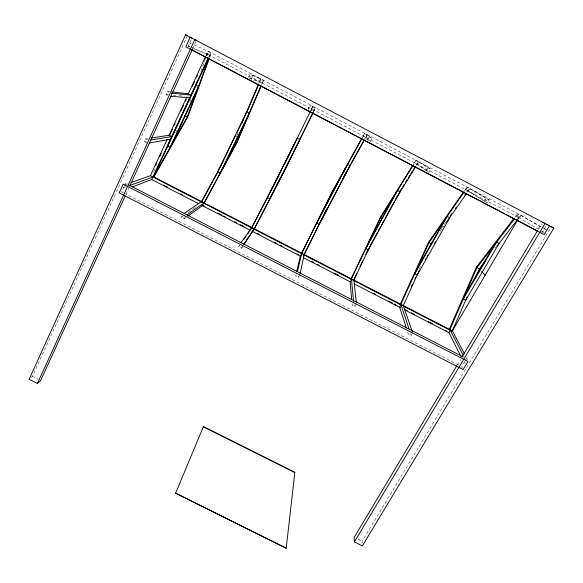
<?xml version="1.0" encoding="UTF-8"?>
<svg xmlns="http://www.w3.org/2000/svg" width="583" height="583" viewBox="0 0 583 583"><rect width="100%" height="100%" fill="white"/><g stroke="black" fill="none" stroke-linecap="round" stroke-linejoin="round"><path stroke-width="0.44" stroke-dasharray="2.92 2.19" d="M296.31 274.637L295.574 276.029L298.416 277.486L298.802 275.737M189.73 102.01L190.663 99.445M200.975 71.228L205.034 60.107M206.593 55.83L207.22 54.117L190.714 46.997M207.213 55.72L208.758 51.501M209.217 57.207L209.844 55.494L191.319 47.544M209.807 57.149L211.119 52.754L209.078 57.149M236.96 134.746L238.024 132.254M258.859 83.238L260.878 78.858L259.267 83.085M236.275 137.122L237.689 133.798M261.461 84.601L263.64 80.294L261.505 85.271M31.125 377.558L32.437 376.399L187.376 35.68M419.381 268.938L420.503 266.475M124.172 186.458L121.665 191.96L123.283 192.791M124.536 185.671L125.607 183.31L127.232 184.141M146.756 142.944L144.555 141.807L145.91 138.834L147.696 138.557M167.591 95.372L166.104 94.599L167.503 91.538L170.214 91.83M187.952 46.749L191.195 39.644M125.928 194.336L128.96 187.719M192.652 48.717L196.063 41.269M206.01 55.574L208.051 51.173L521.18 215.462L519.672 218.027L206.776 53.928M206.455 55.771L208.488 51.377M208.641 56.952L210.682 52.557L192.135 43.9M185.664 217.729L184.213 218.778L181.335 217.306L182.02 215.878M248.402 77.466L249.888 74.354L260.616 78.756L259.304 81.474L248.402 77.466L251.39 79.04L261.92 82.852L263.239 80.126L249.888 74.354M184.213 218.778L185.576 215.936M251.39 79.04L252.884 75.928M310.593 111.091L312.984 106.186L309.609 105.683L308.064 108.759L311.038 110.311L314.106 110.216L315.461 107.527M313.377 111.849L315.534 107.534L312.583 107.243L309.609 105.683M313.567 111.63L315.578 107.542M242.484 246.784L241.508 248.234L238.651 246.762L239.358 245.356M312.86 106.164L311.504 108.853L308.064 108.759M311.592 108.853L312.94 106.179M241.508 248.234L242.922 245.421M311.038 110.311L312.583 107.243M367.312 139.818L368.908 136.794L364.783 133.405L363.384 136.065L367.312 139.818L370.263 141.37L371.859 138.339L367.37 134.76L365.971 137.42L370.263 141.37M298.416 277.486L299.881 274.71M352.875 303.721L352.125 305.091L354.938 306.541L356.453 303.801M426.144 170.666L427.791 167.678L416.386 160.478L414.95 163.102L426.144 170.666L429.073 172.204L430.728 169.216L418.958 161.826L417.523 164.45L429.073 172.204M361.985 138.04L364.623 133.274L362.415 137.559M364.55 139.381L367.195 134.622L364.987 138.907M153.737 171.562L155.96 167.627M175.949 132.203L177.283 129.841M484.568 201.303L486.258 198.351L489.173 199.882L487.475 202.826L484.568 201.303L466.196 189.978L467.668 187.383L486.258 198.351M407.736 332.244L408.289 333.964L411.088 335.4L412.647 332.704M518.243 219.011L520.553 215.098M457.261 364.929L460.526 359.471M538.408 229.17L541.673 223.712M464.884 361.307L461.685 366.641L463.113 369.542M465.176 360.819L466.487 358.64M541.709 233.178L546.074 225.891M362.181 542.839L362.087 541.308L551.292 226.707M413.063 164.821L415.941 160.201L413.719 164.464M416.094 165.383L418.667 161.651L416.277 165.805M464.352 190.692L467.216 187.121L464.717 191.202M441.389 228.558L446.075 221.846M466.888 192.018L469.767 188.455L467.253 192.536M440.187 231.291L443.831 226.073M238.651 246.762L239.657 245.334M514.891 217.124L517.646 213.553L518.017 213.772L515.416 217.758M517.413 218.443L520.167 214.879L547.218 230.329L541.993 227.472M517.937 219.077L519.045 217.656M181.335 217.306L182.822 216.264M188.01 212.642L192.463 209.537M193.206 209.02L196.172 206.943M126.19 186.698L123.632 187.639L125.083 188.382M124.951 184.753L127.495 183.849M144.555 141.807L146.348 141.501M166.104 94.599L168.727 94.832M173.093 95.218L175.716 95.444M179.207 95.758L184.454 96.217M189.912 46.655L188.309 45.962L190.568 47.15M191.341 43.536L189.745 42.807L192.762 44.388M32.437 376.399L37.647 379.008M358.144 539.341L362.087 541.308M464.083 362.641L465.474 363.355M124.092 193.206L458.449 364.973M145.91 138.834L148.111 139.971M167.503 91.538L168.99 92.311M493.305 246.427L495.754 247.702M368.908 136.794L371.859 138.339M427.791 167.678L430.728 169.216M542.576 231.721L544.026 232.479M541.213 227.027L518.644 214.129L517.136 216.694L545.469 233.236M489.173 199.882L470.226 188.724L468.754 191.319L487.475 202.826M466.393 357.481L467.639 359.835M410.527 333.724L411.088 335.4M354.763 304.734L354.938 306.541"/><path stroke-width="0.87" d="M301.768 253.204L332.106 192.047L361.547 138.834M203.445 426.516L175.614 493.182L286.209 548.209L294.83 472.419L203.365 426.676L294.83 472.419M300.063 273.85L304.158 254.975L303.51 256.199M297.439 271.547L301.659 253.685L300.369 256.141L296.616 271.707M196.908 82.341L197.535 80.629M208.59 58.912L187.209 116.986L153.518 176.773L129.521 185.627M153.599 177.589L187.755 116.957L209.173 58.854M241.909 123.115L258.502 84.069M246.536 113.015L258.56 84.746M260.754 86.262L236.603 142.675L204.065 202.833M203.977 203.562L236.96 142.558L261.148 86.102M467.092 296.995L452.357 330.845L464.323 353.553M475.721 277.173L479.321 268.916L485.384 261.089M449.012 329.861L476.413 267.101L513.798 218.552M449.908 329.584L476.923 267.677L514.315 219.179M187.376 35.68L185.583 34.791L29.15 379.293L37.436 383.432L40.628 380.495L125.17 195.99M411.146 287.011L412.268 284.548M414.892 278.798L415.635 277.151M403.283 305.543L419.155 270.709M37.436 383.432L194.758 39.608L196.442 40.438M129.718 186.064L192.273 49.54M400.084 304.639L428.585 242.229L463.317 192.186M400.82 304.275L428.928 242.71L464.199 191.945M167.132 139.49L150.363 175.687L452.736 331.574M169.041 135.373L186.954 96.705M188.098 94.242L205.631 56.398M155.574 165.557L156.725 163.08M159.778 156.477L161.309 153.176M169.726 135.016L172.408 129.237M174.317 125.112L175.082 123.458M180.825 111.076L183.499 105.297M185.416 101.172L186.181 99.518M192.303 86.313L194.598 81.358M196.507 77.233L197.273 75.586M204.546 59.896L205.69 57.425M208.262 57.775L151.726 179.542L132.407 186.895M153.518 176.773L208.313 58.796M172.976 142.237L196.566 91.553M354.114 278.9L356.84 273.187M359.951 266.65L362.67 260.936M365.781 254.399L368.507 248.686M353.917 280.095L371.407 243.351M350.871 279.264L380.488 217.211L412.589 165.594M351.44 278.812L380.648 217.597L413.238 165.229M220.367 166.796L235.255 136.065M237.215 132.02L243.483 119.078M222.859 168.086L247.177 117.97M284.453 164.493L310.389 111.309M253.226 230.97L285.706 168.217L312.976 112.665M253.641 230.168L285.889 168.006L313.166 112.446M301.768 252.935L332.106 192.047M303.845 255.026L322.421 217.67M324.44 213.604L326.458 209.545M304.26 254.494L327.668 207.41M250.588 229.702L251.528 227.836L241.107 242.484M269.973 192.499L294.976 142.915M251.805 227.443L277.807 177.429M278.645 175.818L280.744 171.781M251.987 227.261L275.482 182.071M276.32 180.453L278.419 176.416M319.287 218.057L345.005 169.026M175.614 493.182L286.209 548.209M321.743 219.325L347.497 170.323M201.543 201.536L221.27 165.135M222.13 163.553L222.99 161.972M201.463 202.265L213.05 180.883M213.91 179.294L217.772 172.167M368.318 243.461L394.727 194.977M371.189 243.927L377.259 232.806M378.127 231.218L380.728 226.452M381.595 224.863L384.197 220.097M385.064 218.508L394.174 201.835M395.041 200.246L415.315 167.343M332.099 192.346L361.97 138.353M344.247 175.862L346.892 171.103M347.774 169.515L364.105 140.175M342.476 179.338L364.105 140.496M166.527 147.936L167.853 145.582M417.056 268.719L444.166 220.775M425.269 259.763L426.158 258.196M427.048 256.622L427.937 255.055M434.612 243.271L435.501 241.697M465.518 293.825L493.305 246.427M460.796 356.162L448.881 332.682L450.28 330.306L463.186 355.164M517.784 219.791L452.342 330.867L153.409 176.715M456.795 365.709L354.194 537.366L354.391 541.913L362.364 545.899L553.85 228.099L551.292 226.707M461.925 357.131L537.475 230.73M354.391 541.913L545.061 223.486L542.605 222.152M399.734 191.537L401.658 188.462M402.62 186.924L404.063 184.614M405.506 182.311L406.956 180.001M408.399 177.691L409.842 175.388M410.804 173.851L412.728 170.768M413.69 169.23L415.132 166.927M396.068 198.096L397.03 196.558M243.956 244.62L254.042 229.134L243.424 244.678M450.236 215.885L451.796 213.648M455.44 208.423L456.482 206.936M464.804 195.006L465.846 193.512M432.892 241.726L431.333 243.964L428.585 242.229M446.629 222.065L466.735 193.279M243.701 239.62L246.23 236.042M247.746 233.9L249.262 231.757M496.854 246.288L517.391 219.791M187.85 216.155L202.403 205.661L203.627 203.146L187.026 214.908M184.177 213.444L201.099 201.842M130.883 182.639L150.982 175.461M236.96 142.558L235.372 142.033M149.255 143.003L170.455 139.199M150.603 140.066L171.672 136.59L169.092 135.256L151.259 138.011M187.755 116.957L184.731 115.696M170.87 96.29L189.679 97.806M171.366 93.178L190.918 95.124L188.316 93.768L172.029 92.027M191.909 38.063L190.175 37.195L185.802 46.786L544.143 234.636L549.456 225.789L546.949 224.433M128.85 184.979L463.245 356.971M163.568 185.095L167.62 187.179M180.57 193.855L182.188 194.693M203.234 205.537L204.859 206.375M217.809 213.05L221.853 215.134M223.478 215.972L225.096 216.803M234.811 221.81L236.428 222.648M240.473 224.732L243.716 226.401M257.475 233.491L259.092 234.33M274.476 242.258L276.094 243.089M280.146 245.173L281.764 246.011M297.148 253.94L298.766 254.771M311.716 261.446L313.333 262.284M317.385 264.369L319.003 265.207M334.387 273.128L338.431 275.22M374.053 293.577L375.671 294.408M388.621 301.083L392.672 303.175M394.29 304.005L395.908 304.843M405.622 309.85L407.24 310.681M411.292 312.765L414.528 314.434M428.294 321.532L432.338 323.616M445.288 330.291L446.913 331.129M151.609 179.477L198.468 203.627M201.696 205.296L250.173 230.278M251.79 231.108L300.26 256.09M303.495 257.752L350.354 281.902M354.391 283.987L400.441 307.715M404.478 309.799L448.917 332.696M382.266 218.443L380.488 217.211M185.583 34.791L553.85 228.099M191.625 49.65L537.672 231.065M478.796 268.34L479.321 268.916L476.413 267.101M481.624 271.474L485.078 275.307M403.502 306.192L412.349 331.844M409.273 329.563L401.031 304.916L399.668 307.321L406.344 327.945M353.976 280.656L356.257 302.023M353.546 301.469L351.491 279.374L350.164 281.808L351.673 299.72M123.181 184.162L119.194 192.907L463.113 369.542L467.967 361.46L123.181 184.162M195.895 85.125L167.664 145.91L170.17 147.208L198.446 86.452L195.895 85.125M246.762 111.688L217.656 171.796L220.148 173.085L249.298 113.015L246.762 111.688M297.33 138.098L267.357 197.535L269.834 198.818L299.851 139.41L297.33 138.098M347.592 164.348L316.766 223.121L319.229 224.397L350.091 165.652L347.592 164.348M397.555 190.437L365.884 248.555L368.332 249.823L400.04 191.741L397.555 190.437M447.219 216.38L414.717 273.842L417.151 275.103L449.697 217.67L447.219 216.38M496.592 242.164L463.266 298.977L465.686 300.23L499.055 243.454L496.592 242.164"/></g></svg>
